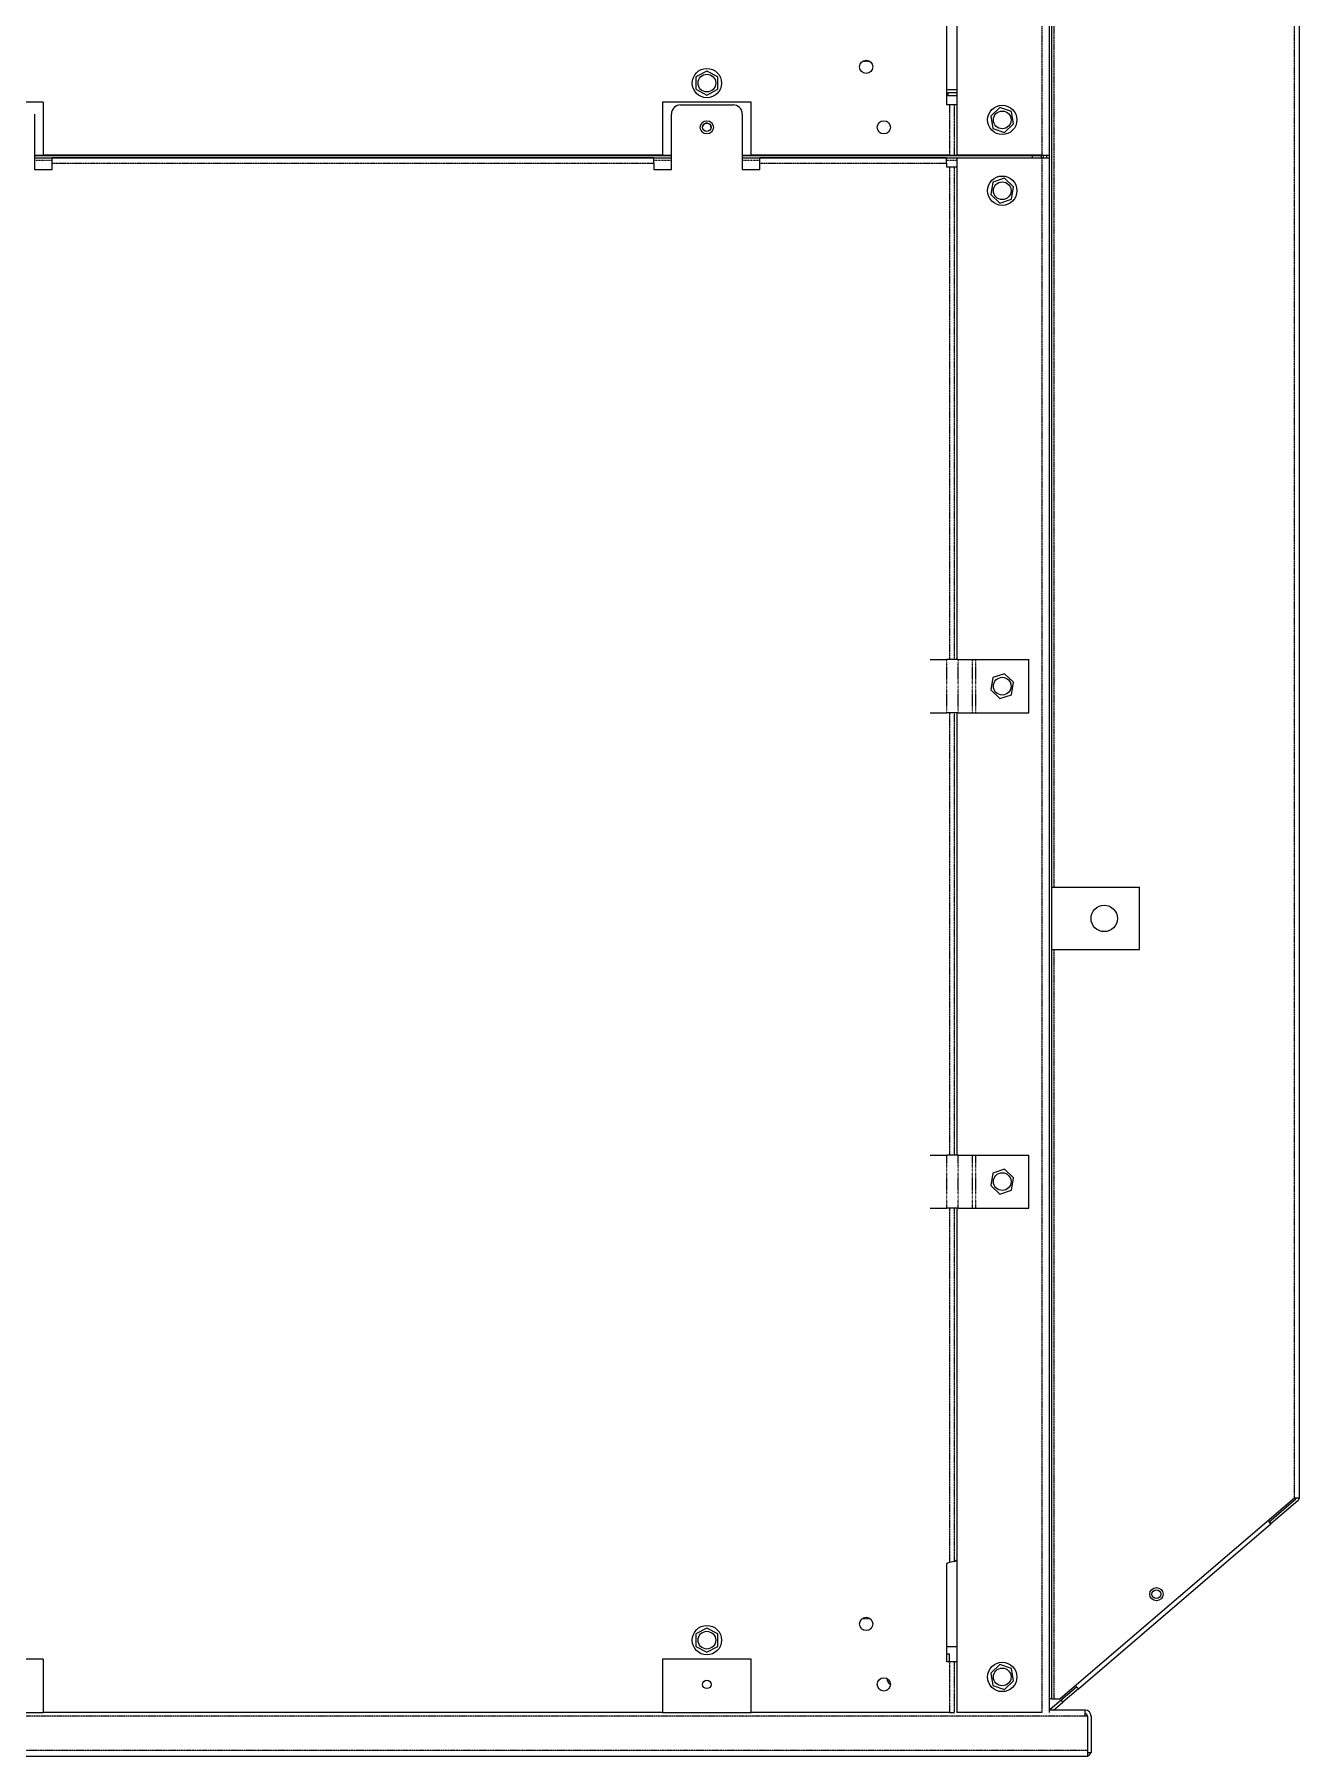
# Model space of a CAD drawing. Header units: millimetres. Extents: x 60499 to 556746, y 248297 to 497145.
# Drawn here: x 389938 to 404949, y 327653 to 348087 of the extents above; entities that cross this region are included whole.
import ezdxf

# ---------------------------------------------------------------- set-up
doc = ezdxf.new("R2010")
doc.units = ezdxf.units.MM
doc.linetypes.add('PHANTOM', pattern=[20, 10, -2, 2, -2, 2, -2])

msp = doc.modelspace()

# ---------------------------------------------------------------- linework, layer by layer
at = {"color": 7, "linetype": 'PHANTOM', "lineweight": 13, "ltscale": 0.03937}
for p, q in [((404890, 330720), (404890, 366539)), ((401890, 365099), (401890, 346653)), ((402034, 355705), (402034, 337968)), ((401890, 346623), (401890, 328177)), ((390148, 346561), (397286, 346561)), ((398546, 346561), (400758, 346561)), ((400795, 346517), (400795, 340669)), ((400855, 340669), (400855, 346517)), ((400795, 340039), (400795, 334790)), ((400855, 334790), (400855, 340039)), ((402034, 337229), (402034, 328336)), ((400795, 334160), (400795, 329956)), ((400855, 329966), (400855, 334160)), ((402405, 328134), (386386, 328134)), ((402431, 327723), (386386, 327723))]:
    msp.add_line(p, q, dxfattribs=at)
at = {"color": 7, "lineweight": 13, "ltscale": 0.03937}
for p, q in [((404949, 330720), (404949, 366539)), ((401976, 365095), (401976, 328336)), ((402009, 328336), (402009, 365095)), ((400882, 352637), (400882, 346653)), ((400758, 348419), (400758, 347257)), ((390043, 347283), (388993, 347283)), ((398441, 347283), (397391, 347283)), ((389938, 346652), (397496, 346652)), ((389938, 346622), (397496, 346622)), ((397391, 346653), (390043, 346653)), ((397286, 346622), (390148, 346622)), ((398336, 346652), (401778, 346652)), ((398336, 346622), (400882, 346622)), ((400795, 346653), (398441, 346653)), ((400758, 346622), (398546, 346622)), ((401890, 346653), (400882, 346653)), ((400882, 346623), (400882, 340669)), ((400882, 346623), (401890, 346623)), ((400882, 340039), (400882, 334790)), ((402009, 337968), (403051, 337968)), ((403051, 337229), (403051, 337968)), ((402009, 337229), (403051, 337229)), ((400882, 334160), (400882, 328177)), ((404890, 330720), (402108, 328336)), ((402325, 328456), (404609, 330414)), ((400758, 329943), (400758, 328781)), ((390043, 328807), (388993, 328807)), ((398441, 328807), (397391, 328807)), ((388993, 328177), (390043, 328177)), ((397391, 328177), (390043, 328177)), ((397391, 328177), (398441, 328177)), ((400795, 328177), (398441, 328177)), ((401890, 328177), (400882, 328177)), ((402431, 327653), (385253, 327653))]:
    msp.add_line(p, q, dxfattribs=at)
at = {"color": 7, "lineweight": 13, "ltscale": 0.004405}
for p, q in [((397916, 347653), (397785, 347584)), ((398047, 347584), (397916, 347653)), ((397785, 347584), (397785, 347436)), ((397785, 347436), (397916, 347367)), ((397916, 347367), (398047, 347436)), ((398047, 347436), (398047, 347584)), ((401392, 347220), (401285, 347118)), ((401532, 347173), (401392, 347220)), ((401285, 347118), (401309, 346972)), ((401449, 346925), (401556, 347027)), ((401556, 347027), (401532, 347173)), ((401309, 346972), (401449, 346925)), ((401449, 346381), (401309, 346334)), ((401556, 346278), (401449, 346381)), ((401309, 346334), (401285, 346187)), ((401285, 346187), (401392, 346085)), ((401532, 346132), (401556, 346278)), ((401392, 346085), (401532, 346132)), ((401309, 340455), (401285, 340309)), ((401449, 340502), (401309, 340455)), ((401556, 340400), (401449, 340502)), ((401285, 340309), (401392, 340206)), ((401392, 340206), (401532, 340253)), ((401532, 340253), (401556, 340400)), ((401309, 334576), (401285, 334430)), ((401449, 334623), (401309, 334576)), ((401556, 334521), (401449, 334623)), ((401532, 334375), (401556, 334521)), ((401285, 334430), (401392, 334328)), ((401392, 334328), (401532, 334375)), ((397916, 329177), (397785, 329108)), ((397785, 329108), (397785, 328960)), ((398047, 329108), (397916, 329177)), ((398047, 328960), (398047, 329108)), ((397785, 328960), (397916, 328891)), ((397916, 328891), (398047, 328960)), ((401392, 328744), (401285, 328642)), ((401285, 328642), (401309, 328496)), ((401532, 328697), (401392, 328744)), ((401556, 328551), (401532, 328697)), ((401309, 328496), (401449, 328449)), ((401449, 328449), (401556, 328551))]:
    msp.add_line(p, q, dxfattribs=at)
at = {"color": 7, "linetype": 'PHANTOM', "lineweight": 13, "ltscale": 0.002898}
for p, q in [((399854, 347765), (399757, 347765)), ((399854, 329289), (399757, 329289))]:
    msp.add_line(p, q, dxfattribs=at)
at = {"color": 7, "lineweight": 13, "ltscale": 0.0037}
for p, q in [((400758, 347433), (400882, 347433)), ((400758, 328957), (400882, 328957))]:
    msp.add_line(p, q, dxfattribs=at)
at = {"color": 7, "lineweight": 13, "ltscale": 0.000984252}
msp.add_line((400776, 347396), (400776, 347363), dxfattribs=at)
msp.add_line((400776, 347396), (400776, 347363), dxfattribs=at)
at = {"color": 7, "lineweight": 13, "ltscale": 0.00316}
for p, q in [((400882, 347396), (400776, 347396)), ((400882, 347396), (400776, 347396)), ((400776, 347363), (400882, 347363))]:
    msp.add_line(p, q, dxfattribs=at)
at = {"color": 7, "lineweight": 13, "ltscale": 0.01875}
for p, q in [((390043, 347283), (390043, 346653)), ((397391, 347283), (397391, 346653)), ((398441, 346653), (398441, 347283)), ((401106, 340669), (401736, 340669)), ((401736, 340039), (401736, 340669)), ((401106, 340039), (401736, 340039)), ((401106, 334790), (401736, 334790)), ((401736, 334160), (401736, 334790)), ((401106, 334160), (401736, 334160)), ((390043, 328807), (390043, 328177)), ((397391, 328807), (397391, 328177)), ((398441, 328177), (398441, 328807))]:
    msp.add_line(p, q, dxfattribs=at)
at = {"color": 7, "lineweight": 13, "ltscale": 0.0185}
msp.add_line((397605, 347252), (398227, 347252), dxfattribs=at)
at = {"color": 7, "lineweight": 13, "ltscale": 0.0011}
for p, q in [((400758, 347257), (400795, 347257)), ((400758, 346517), (400795, 346517)), ((400758, 328781), (400795, 328781))]:
    msp.add_line(p, q, dxfattribs=at)
at = {"color": 7, "linetype": 'PHANTOM', "lineweight": 13, "ltscale": 0.018}
for p, q in [((400795, 347257), (400795, 346653)), ((400855, 346653), (400855, 347257)), ((400795, 328781), (400795, 328177)), ((400855, 328177), (400855, 328781))]:
    msp.add_line(p, q, dxfattribs=at)
at = {"color": 7, "lineweight": 13, "ltscale": 0.0018}
for p, q in [((400795, 347257), (400855, 347257)), ((390148, 346561), (390148, 346622)), ((397286, 346561), (397286, 346622)), ((398546, 346561), (398546, 346622)), ((400758, 346561), (400758, 346622)), ((400795, 346653), (400855, 346653)), ((400795, 346517), (400855, 346517)), ((400795, 328781), (400855, 328781)), ((400795, 328177), (400855, 328177))]:
    msp.add_line(p, q, dxfattribs=at)
at = {"color": 7, "lineweight": 13, "ltscale": 0.000799585}
for p, q in [((400855, 347257), (400882, 347257)), ((400855, 346517), (400882, 346517)), ((400855, 328781), (400882, 328781))]:
    msp.add_line(p, q, dxfattribs=at)
at = {"color": 7, "lineweight": 13, "ltscale": 0.019525}
for p, q in [((389938, 347142), (389938, 346486)), ((397496, 346486), (397496, 347142)), ((398336, 347142), (398336, 346486))]:
    msp.add_line(p, q, dxfattribs=at)
at = {"color": 7, "lineweight": 13, "ltscale": 0.003124}
for p, q in [((389938, 346653), (390043, 346653)), ((398336, 346653), (398441, 346653))]:
    msp.add_line(p, q, dxfattribs=at)
at = {"color": 7, "linetype": 'PHANTOM', "lineweight": 13, "ltscale": 0.00625}
for p, q in [((390148, 346591), (389938, 346591)), ((397496, 346591), (397286, 346591)), ((398546, 346591), (398336, 346591))]:
    msp.add_line(p, q, dxfattribs=at)
at = {"color": 7, "linetype": 'PHANTOM', "lineweight": 13, "ltscale": 2.50508e-05}
for p, q in [((390248, 346653), (390248, 346652)), ((390330, 346652), (390330, 346653)), ((391474, 346653), (391474, 346652)), ((400269, 346653), (400269, 346652)), ((400858, 346652), (400858, 346653))]:
    msp.add_line(p, q, dxfattribs=at)
at = {"color": 7, "lineweight": 13, "ltscale": 2.51109e-05}
msp.add_line((391482, 346653), (391482, 346652), dxfattribs=at)
at = {"color": 7, "lineweight": 13, "ltscale": 2.50508e-05}
for p, q in [((393543, 346652), (393543, 346653)), ((393891, 346652), (393891, 346653)), ((399422, 346652), (399422, 346653)), ((399770, 346652), (399770, 346653)), ((400241, 346652), (400241, 346653)), ((400444, 346652), (400444, 346653)), ((400683, 346652), (400683, 346653)), ((400886, 346653), (400886, 346652)), ((401236, 346653), (401236, 346652)), ((401367, 346653), (401367, 346652)), ((401367, 346652), (401367, 346653)), ((401566, 346653), (401566, 346652))]:
    msp.add_line(p, q, dxfattribs=at)
at = {"color": 7, "lineweight": 13, "ltscale": 0.000221793}
for p, q in [((393551, 346652), (393543, 346652)), ((399429, 346652), (399422, 346652))]:
    msp.add_line(p, q, dxfattribs=at)
at = {"color": 7, "lineweight": 13, "ltscale": 0.002511}
for p, q in [((393635, 346652), (393551, 346652)), ((399514, 346652), (399429, 346652))]:
    msp.add_line(p, q, dxfattribs=at)
at = {"color": 7, "lineweight": 13, "ltscale": 0.003941}
for p, q in [((393767, 346652), (393635, 346652)), ((399646, 346652), (399514, 346652))]:
    msp.add_line(p, q, dxfattribs=at)
at = {"color": 7, "lineweight": 13, "ltscale": 0.003063}
for p, q in [((393870, 346652), (393767, 346652)), ((399749, 346652), (399646, 346652))]:
    msp.add_line(p, q, dxfattribs=at)
at = {"color": 7, "lineweight": 13, "ltscale": 0.000612634}
for p, q in [((393891, 346652), (393870, 346652)), ((399770, 346652), (399749, 346652))]:
    msp.add_line(p, q, dxfattribs=at)
at = {"color": 7, "lineweight": 13, "ltscale": 2.45703e-05}
for p, q in [((393891, 346652), (393891, 346653)), ((399770, 346652), (399770, 346653))]:
    msp.add_line(p, q, dxfattribs=at)
at = {"color": 7, "lineweight": 13, "ltscale": 0.003126}
msp.add_line((397391, 346653), (397496, 346653), dxfattribs=at)
at = {"color": 7, "linetype": 'PHANTOM', "lineweight": 13, "ltscale": 0.0037}
msp.add_line((400882, 346591), (400758, 346591), dxfattribs=at)
at = {"color": 7, "lineweight": 13, "ltscale": 0.000900028}
msp.add_line((400855, 346653), (400886, 346653), dxfattribs=at)
at = {"color": 7, "linetype": 'PHANTOM', "lineweight": 13, "ltscale": 0.000875037}
msp.add_line((401778, 346623), (401778, 346652), dxfattribs=at)
at = {"color": 7, "lineweight": 13, "ltscale": 0.00325}
msp.add_line((401778, 346652), (401887, 346652), dxfattribs=at)
at = {"color": 7, "lineweight": 13, "ltscale": 0.000875037}
msp.add_line((401887, 346623), (401887, 346652), dxfattribs=at)
at = {"color": 7, "lineweight": 13, "ltscale": 0.002547}
msp.add_line((401890, 346653), (401976, 346653), dxfattribs=at)
at = {"color": 7, "lineweight": 13, "ltscale": 0.002546}
msp.add_line((401890, 346623), (401976, 346623), dxfattribs=at)
at = {"color": 7, "lineweight": 13, "ltscale": 0.000900088}
msp.add_line((401945, 346653), (401945, 346623), dxfattribs=at)
at = {"color": 7, "lineweight": 13, "ltscale": 0.00625}
for p, q in [((389938, 346486), (390148, 346486)), ((397286, 346486), (397496, 346486)), ((398336, 346486), (398546, 346486))]:
    msp.add_line(p, q, dxfattribs=at)
at = {"color": 7, "lineweight": 13, "ltscale": 0.002225}
for p, q in [((390148, 346486), (390148, 346561)), ((397286, 346561), (397286, 346486)), ((398546, 346486), (398546, 346561))]:
    msp.add_line(p, q, dxfattribs=at)
at = {"color": 7, "lineweight": 13, "ltscale": 0.001325}
msp.add_line((400758, 346561), (400758, 346517), dxfattribs=at)
at = {"color": 7, "lineweight": 13, "ltscale": 0.005842}
for p, q in [((400567, 340669), (400763, 340669)), ((400567, 340039), (400763, 340039)), ((400567, 334790), (400763, 334790)), ((400567, 334160), (400763, 334160))]:
    msp.add_line(p, q, dxfattribs=at)
at = {"color": 7, "lineweight": 13, "ltscale": 0.00403}
for p, q in [((400898, 340669), (400763, 340669)), ((400898, 340039), (400763, 340039)), ((400898, 334790), (400763, 334790)), ((400898, 334160), (400763, 334160))]:
    msp.add_line(p, q, dxfattribs=at)
at = {"color": 7, "linetype": 'PHANTOM', "lineweight": 13, "ltscale": 0.01875}
for p, q in [((400763, 340039), (400763, 340669)), ((400898, 340039), (400898, 340669)), ((401066, 340039), (401066, 340669)), ((401106, 340039), (401106, 340669)), ((400763, 334160), (400763, 334790)), ((400898, 334160), (400898, 334790)), ((401066, 334160), (401066, 334790)), ((401106, 334160), (401106, 334790))]:
    msp.add_line(p, q, dxfattribs=at)
at = {"color": 7, "lineweight": 13, "ltscale": 0.005007}
for p, q in [((400898, 340669), (401066, 340669)), ((400898, 340039), (401066, 340039)), ((400898, 334790), (401066, 334790)), ((400898, 334160), (401066, 334160))]:
    msp.add_line(p, q, dxfattribs=at)
at = {"color": 7, "lineweight": 13, "ltscale": 0.001167}
for p, q in [((401066, 340669), (401106, 340669)), ((401066, 340039), (401106, 340039)), ((401066, 334790), (401106, 334790)), ((401066, 334160), (401106, 334160))]:
    msp.add_line(p, q, dxfattribs=at)
at = {"color": 7, "lineweight": 13, "ltscale": 0.0125}
for p, q in [((404587, 330439), (404906, 330712)), ((404928, 330687), (404609, 330414))]:
    msp.add_line(p, q, dxfattribs=at)
at = {"color": 7, "lineweight": 13, "ltscale": 0.00175}
msp.add_line((404949, 330720), (404890, 330720), dxfattribs=at)
at = {"color": 7, "lineweight": 13, "ltscale": 0.001487}
for p, q in [((404577, 330452), (404609, 330414)), ((402292, 328494), (402325, 328456))]:
    msp.add_line(p, q, dxfattribs=at)
at = {"color": 7, "lineweight": 13, "ltscale": 0.000999968}
for p, q in [((404609, 330414), (404587, 330439)), ((402141, 328298), (402119, 328324))]:
    msp.add_line(p, q, dxfattribs=at)
at = {"color": 7, "lineweight": 13, "ltscale": 0.001171}
msp.add_line((400795, 329956), (400758, 329943), dxfattribs=at)
at = {"color": 7, "lineweight": 13, "ltscale": 0.001824}
msp.add_line((400855, 329966), (400795, 329956), dxfattribs=at)
at = {"color": 7, "lineweight": 13, "ltscale": 0.001007}
msp.add_line((400855, 329966), (400882, 329987), dxfattribs=at)
at = {"color": 7, "lineweight": 13, "ltscale": 0.001173}
msp.add_line((400797, 328867), (400758, 328867), dxfattribs=at)
at = {"color": 7, "lineweight": 13, "ltscale": 0.002555}
msp.add_line((400797, 328781), (400797, 328867), dxfattribs=at)
at = {"color": 7, "lineweight": 13, "ltscale": 0.007209}
for p, q in [((402119, 328324), (402303, 328481)), ((402325, 328456), (402141, 328298))]:
    msp.add_line(p, q, dxfattribs=at)
at = {"color": 7, "lineweight": 13, "ltscale": 0.000173288}
msp.add_line((402325, 328456), (402321, 328460), dxfattribs=at)
at = {"color": 7, "lineweight": 13, "ltscale": 0.004741}
msp.add_line((401976, 328336), (401976, 328177), dxfattribs=at)
at = {"color": 7, "lineweight": 13, "ltscale": 0.000999991}
msp.add_line((402009, 328336), (401976, 328336), dxfattribs=at)
at = {"color": 7, "lineweight": 13, "ltscale": 0.012773}
msp.add_line((402405, 328204), (401976, 328204), dxfattribs=at)
at = {"color": 7, "lineweight": 13, "ltscale": 0.005014}
msp.add_line((401991, 328214), (402119, 328324), dxfattribs=at)
at = {"color": 7, "lineweight": 13, "ltscale": 0.000749963}
msp.add_line((402009, 328336), (402034, 328336), dxfattribs=at)
at = {"color": 7, "lineweight": 13, "ltscale": 0.004312}
msp.add_line((402031, 328204), (402141, 328298), dxfattribs=at)
at = {"color": 7, "lineweight": 13, "ltscale": 0.0022}
msp.add_line((402034, 328336), (402108, 328336), dxfattribs=at)
at = {"color": 7, "lineweight": 13, "ltscale": 0.002075}
for p, q in [((402405, 328134), (402405, 328204)), ((402431, 327723), (402431, 327653))]:
    msp.add_line(p, q, dxfattribs=at)
at = {"color": 7, "lineweight": 13, "ltscale": 0.000775074}
msp.add_line((402431, 328134), (402405, 328134), dxfattribs=at)
at = {"color": 7, "lineweight": 13, "ltscale": 0.01225}
msp.add_line((402431, 328134), (402431, 327723), dxfattribs=at)
at = {"color": 7, "lineweight": 13, "ltscale": 0.013025}
msp.add_line((402475, 328134), (402475, 327697), dxfattribs=at)
at = {"color": 7, "lineweight": 13, "ltscale": 0.000774984}
msp.add_line((402431, 327723), (402431, 327697), dxfattribs=at)
at = {"color": 7, "lineweight": 13, "ltscale": 0.0013}
msp.add_line((402475, 327697), (402431, 327697), dxfattribs=at)
at = {"color": 7, "lineweight": 13, "ltscale": 0.03937}
for centre, radius in [((397916, 347510), 174), ((397916, 347510), 105), ((399806, 347703), 78.9), ((401421, 347073), 174), ((397916, 346985), 78.9), ((397916, 346985), 50.4), ((400016, 346985), 78.9), ((401421, 347073), 105), ((401421, 346233), 174), ((401421, 346233), 105), ((401421, 340354), 105), ((402631, 337598), 157), ((401421, 334475), 105), ((403250, 329580), 78.9), ((403250, 329580), 52.5), ((397916, 329034), 174), ((399806, 329226), 78.9), ((397916, 329034), 105), ((400016, 328509), 78.9), ((401421, 328597), 174), ((401421, 328597), 105), ((397916, 328509), 50.4)]:
    msp.add_circle(centre, radius, dxfattribs=at)
for centre, radius, start, end in [((397605, 347142), 109, 90, 180), ((398227, 347142), 109, 0, 90), ((397916, 346985), 50.4, 351.6555, 171.5062), ((401797, 346617), 835, 177.5719, 177.6297), ((401301, 346621), 66.1, 151.1054, 151.9353), ((401797, 346621), 165, 168.8556, 169.1529), ((401797, 346621), 114, 163.7328, 164.1728), ((401797, 346619), 92, 158.5293, 159.0918), ((401797, 346619), 92, 20.9121, 21.4707), ((401797, 346619), 92, 2.1353, 12.1076), ((401797, 346621), 114, 0.8657, 16.2672), ((404890, 330732), 25.2, 310.6, 332.616), ((404890, 330732), 58.8, 310.6, 348.6313), ((400113, 328568), 58.8, 170.7076, 251.6928), ((401975, 328233), 25.2, 272.4032, 310.6), ((402405, 328134), 69.7, 0, 90), ((402405, 328134), 26, 0, 90), ((402405, 327723), 69.7, 291.9313, 338.0683)]:
    msp.add_arc(centre, radius, start, end, dxfattribs=at)
at = {"color": 7, "linetype": 'PHANTOM', "lineweight": 13, "ltscale": 0.03937}
for centre, radius, start, end in [((401797, 346617), 777, 177.3909, 177.4531), ((401301, 346621), 49.6, 139.8894, 141.1494), ((401797, 346619), 75.4, 153.4971, 154.2095), ((401797, 346619), 75.4, 25.7954, 26.5028)]:
    msp.add_arc(centre, radius, start, end, dxfattribs=at)

doc.saveas('drawing.dxf')
